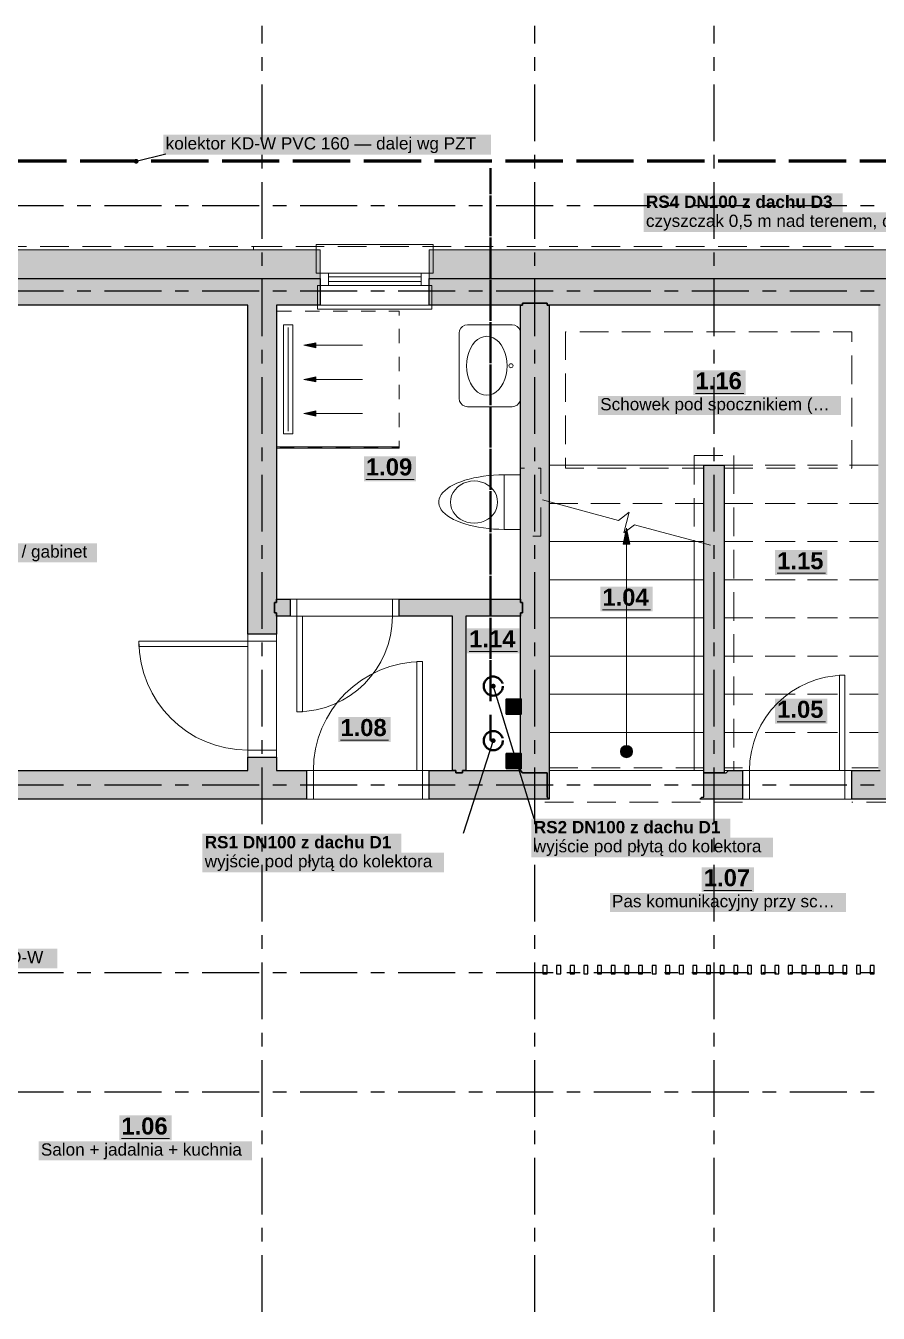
# Model space of a CAD drawing. Header units: metres. Extents: x -4.1 to 22.3, y -4.1 to 10.7.
# Drawn here: x 2.14 to 8.39, y 1.25 to 10.69 of the extents above; entities that cross this region are included whole.
import ezdxf

# ---------------------------------------------------------------- set-up
doc = ezdxf.new("R2010")
doc.units = ezdxf.units.M
for name, pattern in [('KRESKA_DLUGA', [9.45, 8.4, -1.05]), ('KRESKOWA', [5.25, 4.2, -1.05]), ('KRESKOWA_DROBNA', [3.15, 2.1, -1.05]), ('PUNKTOWA', [10.5, 8.4, -1.05, 0, -1.05])]:
    doc.linetypes.add(name, pattern=pattern)
doc.layers.add('A-MASKA', color=7, linetype='Continuous', lineweight=18)
doc.layers.add('S-OPISY', color=2, linetype='Continuous', lineweight=25)
for name, color, linetype, lineweight, true_color in [('I-OSIE', 8, 'PUNKTOWA', 18, 0x7a7a7a), ('I-PODKLAD', 8, 'Continuous', 18, 0x9a9a9a), ('I-PODKLAD-SCIANY', 8, 'Continuous', 25, 0x6e6e6e), ('I-PODKLAD-WYPELN', 254, 'Continuous', 18, 0xe6e6e6), ('I-POMIESZCZENIA', 8, 'Continuous', 25, 0x4a4a4a), ('S-DESZCZ', 150, 'KRESKA_DLUGA', 35, 0x00808a), ('S-KANAL', 34, 'Continuous', 50, 0x7a4500)]:
    doc.layers.add(name, color=color, linetype=linetype, lineweight=lineweight, true_color=true_color)
doc.styles.add('PL_ARIAL', font='arial.ttf')
doc.styles.add('PL_ARIAL_B', font='arialbd.ttf')

msp = doc.modelspace()

# ---------------------------------------------------------------- hatches: boundary and pattern name
at = {"layer": 'A-MASKA', "true_color": 0xffffff}
for points in [[(3.149, 9.7494), (5.554, 9.7494), (5.554, 9.8942), (3.149, 9.8942)], [(6.6728, 9.3207), (8.1326, 9.3207), (8.1326, 9.4655), (6.6728, 9.4655)], [(6.6728, 9.1812), (8.9616, 9.1812), (8.9616, 9.326), (6.6728, 9.326)], [(7.0391, 7.9851), (7.4227, 7.9851), (7.4227, 8.1676), (7.0391, 8.1676)], [(6.3398, 7.8383), (8.122, 7.8383), (8.122, 7.9781), (6.3398, 7.9781)], [(4.6207, 7.353), (5.0043, 7.353), (5.0043, 7.5355), (4.6207, 7.5355)], [(1.2135, 6.7577), (2.6615, 6.7577), (2.6615, 6.8975), (1.2135, 6.8975)], [(7.6382, 6.665), (8.0218, 6.665), (8.0218, 6.8475), (7.6382, 6.8475)], [(6.3557, 6.3975), (6.7393, 6.3975), (6.7393, 6.58), (6.3557, 6.58)], [(5.3782, 6.0912), (5.7618, 6.0912), (5.7618, 6.2737), (5.3782, 6.2737)], [(7.6382, 5.575), (8.0218, 5.575), (8.0218, 5.7575), (7.6382, 5.7575)], [(4.4332, 5.4412), (4.8168, 5.4412), (4.8168, 5.6237), (4.4332, 5.6237)], [(5.8501, 4.7334), (7.31, 4.7334), (7.31, 4.8782), (5.8501, 4.8782)], [(3.4353, 4.6232), (4.8952, 4.6232), (4.8952, 4.768), (3.4353, 4.768)], [(5.8501, 4.5939), (7.6229, 4.5939), (7.6229, 4.7387), (5.8501, 4.7387)], [(3.4353, 4.4837), (5.2081, 4.4837), (5.2081, 4.6285), (3.4353, 4.6285)], [(7.0999, 4.3395), (7.4835, 4.3395), (7.4835, 4.522), (7.0999, 4.522)], [(6.4262, 4.1927), (8.1573, 4.1927), (8.1573, 4.3325), (6.4262, 4.3325)], [(0.1621, 3.7797), (2.3708, 3.7797), (2.3708, 3.9245), (0.1621, 3.9245)], [(2.8262, 2.518), (3.2098, 2.518), (3.2098, 2.7005), (2.8262, 2.7005)], [(2.2357, 2.3712), (3.8002, 2.3712), (3.8002, 2.511), (2.2357, 2.511)]]:
    msp.add_hatch(color=7, dxfattribs=at).paths.add_polyline_path(points)
at = {"layer": 'I-PODKLAD-WYPELN', "true_color": 0xe4e4e4}
h = msp.add_hatch(color=7, dxfattribs=at)
h.paths.add_polyline_path([(4.08, 6.4875), (4.08, 6.4875), (4.08, 6.4875), (4.08, 6.4875), (4.08, 6.3875), (4.08, 6.3875), (4.08, 6.3875), (4.08, 6.3625), (4.08, 6.3625), (4.08, 6.3625), (3.98, 6.3625), (3.98, 6.3625), (3.98, 6.3625), (3.98, 6.23), (3.965, 6.23), (3.77, 6.23), (3.77, 8.645), (0.105, 8.645), (0.105, 8.645), (0.105, 8.645), (0.105, 8.645), (0.105, 8.645), (0.105, 8.645), (0.105, 7.6), (0.105, 7.6), (0.105, 7.6), (-0.09, 7.6), (-0.09, 7.6), (-0.09, 7.6), (-0.09, 7.6), (-0.09, 7.6), (-0.3, 7.6), (-0.3, 7.6), (-0.3, 7.6), (-0.3, 9.05), (-0.3, 9.05), (-0.3, 9.05), (-0.3, 9.05), (4.3, 9.05), (4.3, 8.84), (4.3, 8.84), (4.3, 8.84), (4.3, 8.84), (4.3, 8.645), (4.3, 8.645), (4.3, 8.645), (3.98, 8.645), (3.98, 6.4875), (3.98, 6.4875), (3.98, 6.4875), (3.98, 6.4875), (3.98, 6.4875), (4.08, 6.4875)])
h.paths.add_polyline_path([(0.09, 8.66), (0.09, 8.66), (0.0983, 8.6517)], flags=0)
h.paths.add_polyline_path([(-0.09, 8.66), (-0.09, 8.66), (-0.09, 8.66), (-0.09, 8.66), (-0.09, 8.66)], flags=0)
h.paths.add_polyline_path([(-0.09, 8.84), (-0.09, 8.84), (-0.09, 8.84), (-0.09, 8.84), (-0.09, 8.84), (-0.09, 8.84)], flags=0)
h = msp.add_hatch(color=7, dxfattribs=at)
h.paths.add_polyline_path([(5.27, 5.23), (5.27, 5.23), (5.27, 5.23), (5.27, 6.3625), (5.27, 6.3625), (5.27, 6.3625), (5.27, 6.3625), (5.27, 6.3625), (4.88, 6.3625), (4.88, 6.3625), (4.88, 6.3625), (4.88, 6.3875), (4.88, 6.3875), (4.88, 6.3875), (4.88, 6.3875), (4.88, 6.4875), (4.88, 6.4875), (4.88, 6.4875), (4.88, 6.4875), (4.88, 6.4875), (5.77, 6.4875), (5.77, 6.4875), (5.77, 6.4875), (5.77, 6.4875), (5.77, 6.4875), (5.77, 8.645), (5.77, 8.645), (5.77, 8.645), (5.77, 8.645), (5.77, 8.645), (5.1, 8.645), (5.1, 8.645), (5.1, 8.645), (5.1, 8.84), (5.1, 8.84), (5.1, 8.84), (5.1, 8.84), (5.1, 9.05), (10.05, 9.05), (10.05, 8.84), (10.05, 8.84), (10.05, 8.84), (10.05, 8.84), (10.05, 8.645), (10.05, 8.645), (10.05, 8.645), (9.95, 8.645), (9.95, 6.7), (9.935, 6.7), (9.935, 6.7), (9.935, 6.7), (9.935, 6.7), (9.935, 6.7), (9.935, 6.7), (9.935, 6.7), (9.935, 6.7), (9.935, 6.7), (9.935, 6.7), (9.935, 6.7), (9.935, 6.685), (9.875, 6.685), (9.875, 6.685), (9.875, 6.685), (9.875, 6.685), (9.875, 6.685), (9.875, 6.65), (10.15, 6.65), (10.15, 6.6), (9.875, 6.6), (9.875, 6.565), (9.875, 6.565), (9.875, 6.565), (9.875, 6.55), (9.875, 6.55), (9.875, 6.55), (9.61, 6.55), (9.61, 6.55), (9.61, 6.55), (9.61, 6.565), (9.61, 6.565), (9.61, 6.565), (9.61, 6.565), (9.61, 6.7), (9.61, 6.7), (9.61, 6.7), (9.61, 6.7), (9.61, 6.7), (9.8, 6.7), (9.8, 8.645), (8.605, 8.645), (8.605, 8.645), (8.605, 8.645), (8.605, 6.7), (8.605, 6.7), (8.605, 6.7), (8.605, 6.7), (8.605, 6.7), (8.71, 6.7), (8.71, 6.7), (8.71, 6.7), (8.71, 6.7), (8.71, 6.7), (8.71, 6.565), (8.71, 6.565), (8.71, 6.565), (8.71, 6.55), (8.71, 6.55), (8.71, 6.55), (8.605, 6.55), (8.605, 6.55), (8.605, 6.55), (8.605, 5.23), (8.605, 5.23), (8.605, 5.23), (8.9, 5.23), (8.9, 5.23), (8.9, 5.23), (8.9, 5.23), (8.9, 5.23), (8.9, 5.035), (8.9, 5.035), (8.9, 5.035), (8.9, 5.02), (8.9, 5.02), (8.9, 5.02), (8.5, 5.02), (8.5, 5.02), (8.5, 5.02), (8.5, 5.02), (8.5, 5.02), (8.2, 5.02), (8.2, 5.02), (8.2, 5.02), (8.2, 5.035), (8.2, 5.035), (8.2, 5.035), (8.2, 5.035), (8.2, 5.23), (8.2, 5.23), (8.2, 5.23), (8.2, 5.23), (8.2, 5.23), (8.395, 5.23), (8.395, 5.23), (8.395, 5.23), (8.395, 5.23), (8.395, 5.23), (8.395, 8.645), (8.395, 8.645), (8.395, 8.645), (8.395, 8.645), (8.395, 8.645), (5.98, 8.645), (5.98, 8.645), (5.98, 8.645), (5.98, 5.02), (5.98, 5.02), (5.98, 5.02), (5.98, 5.02), (5.98, 5.02), (5.1, 5.02), (5.1, 5.02), (5.1, 5.02), (5.1, 5.035), (5.1, 5.035), (5.1, 5.035), (5.1, 5.035), (5.1, 5.23), (5.1, 5.23), (5.1, 5.23), (5.1, 5.23), (5.1, 5.23), (5.27, 5.23), (5.27, 5.23)])
h.paths.add_polyline_path([(8.5, 5.035), (8.5, 5.035), (8.5, 5.035), (8.5, 5.035), (8.5, 5.035), (8.5, 5.035), (8.5, 5.02)], flags=0)
h.paths.add_polyline_path([(5.77, 5.23), (5.77, 5.23), (5.77, 5.23), (5.77, 5.23), (5.77, 5.23), (5.77, 5.23), (5.77, 5.23), (5.77, 5.23), (5.77, 5.23), (5.77, 6.3625), (5.77, 6.3625), (5.77, 6.3625), (5.37, 6.3625), (5.37, 6.3625), (5.37, 6.3625), (5.37, 5.23), (5.37, 5.23), (5.37, 5.23)], flags=0)
h.paths.add_polyline_path([(8.5, 5.215), (8.5, 5.215), (8.5, 5.215), (8.5, 5.215), (8.5, 5.215), (8.5, 5.215), (8.5, 5.215), (8.5, 5.215), (8.5, 5.215)], flags=0)
at = {"layer": 'I-PODKLAD-WYPELN', "true_color": 0xcfcfcf}
for points in [[(4.18, 8.35), (4.268, 8.3687), (4.268, 8.3313)], [(4.18, 8.1), (4.268, 8.1187), (4.268, 8.0813)], [(4.18, 7.85), (4.268, 7.8687), (4.268, 7.8313)], [(6.5475, 7.008), (6.5724, 6.8906), (6.5226, 6.8906)]]:
    msp.add_hatch(color=7, dxfattribs=at).paths.add_polyline_path(points)
at = {"layer": 'I-PODKLAD-WYPELN', "true_color": 0xe4e4e4}
for points in [[(7.115, 5.035), (7.115, 5.035), (7.115, 5.035), (7.115, 5.035), (7.115, 5.035), (7.115, 5.035), (7.115, 5.035), (7.115, 5.035), (7.115, 5.035), (7.115, 5.035), (7.115, 5.035), (7.115, 5.215), (7.115, 5.215), (7.115, 5.215), (7.115, 5.215), (7.115, 5.215), (7.115, 5.215), (7.115, 7.47), (7.265, 7.47), (7.265, 5.215), (7.28, 5.215), (7.28, 5.215), (7.28, 5.215), (7.28, 5.215), (7.28, 5.215), (7.28, 5.215), (7.28, 5.215), (7.28, 5.215), (7.28, 5.215), (7.28, 5.215), (7.28, 5.215), (7.28, 5.215), (7.295, 5.23), (7.295, 5.23), (7.295, 5.23), (7.295, 5.23), (7.295, 5.23), (7.4, 5.23), (7.4, 5.23), (7.4, 5.23), (7.4, 5.23), (7.4, 5.23), (7.4, 5.035), (7.4, 5.035), (7.4, 5.035), (7.4, 5.02), (7.4, 5.02), (7.4, 5.02), (7.085, 5.02), (7.085, 5.02), (7.085, 5.02), (7.1, 5.035), (7.1, 5.035), (7.1, 5.035), (7.115, 5.035), (7.115, 5.035), (7.115, 5.035), (7.115, 5.035), (7.115, 5.035), (7.115, 5.035)], [(3.77, 5.23), (3.77, 5.33), (3.965, 5.33), (3.98, 5.33), (3.98, 5.23), (4.2, 5.23), (4.2, 5.23), (4.2, 5.23), (4.2, 5.23), (4.2, 5.23), (4.2, 5.035), (4.2, 5.035), (4.2, 5.035), (4.2, 5.02), (4.2, 5.02), (4.2, 5.02), (0.105, 5.02), (0.105, 5.02), (0.105, 5.02), (0.105, 3.6), (0.105, 3.6), (0.105, 3.6), (-0.09, 3.6), (-0.09, 3.6), (-0.09, 3.6), (-0.09, 3.6), (-0.09, 3.6), (-0.3, 3.6), (-0.3, 3.6), (-0.3, 3.6), (-0.3, 5.8), (-0.3, 5.8), (-0.3, 5.8), (-0.09, 5.8), (-0.09, 5.8), (-0.09, 5.8), (-0.09, 5.8), (-0.09, 5.8), (0.105, 5.8), (0.105, 5.8), (0.105, 5.8), (0.105, 5.23), (0.105, 5.23), (0.105, 5.23), (0.105, 5.23), (0.105, 5.23)]]:
    msp.add_hatch(color=7, dxfattribs=at).paths.add_polyline_path(points)
at = {"layer": 'I-PODKLAD-WYPELN', "true_color": 0xffffff}
msp.add_hatch(color=7, dxfattribs=at).paths.add_polyline_path([(6.5925, 5.37), (6.5923, 5.3656), (6.5916, 5.3612), (6.5906, 5.3569), (6.5891, 5.3528), (6.5872, 5.3488), (6.5849, 5.345), (6.5823, 5.3415), (6.5793, 5.3382), (6.576, 5.3352), (6.5725, 5.3326), (6.5687, 5.3303), (6.5647, 5.3284), (6.5606, 5.3269), (6.5563, 5.3259), (6.5519, 5.3252), (6.5475, 5.325), (6.5431, 5.3252), (6.5387, 5.3259), (6.5344, 5.3269), (6.5303, 5.3284), (6.5263, 5.3303), (6.5225, 5.3326), (6.519, 5.3352), (6.5157, 5.3382), (6.5127, 5.3415), (6.5101, 5.345), (6.5078, 5.3488), (6.5059, 5.3528), (6.5044, 5.3569), (6.5034, 5.3612), (6.5027, 5.3656), (6.5025, 5.37), (6.5027, 5.3744), (6.5034, 5.3788), (6.5044, 5.3831), (6.5059, 5.3872), (6.5078, 5.3912), (6.5101, 5.395), (6.5127, 5.3985), (6.5157, 5.4018), (6.519, 5.4048), (6.5225, 5.4074), (6.5263, 5.4097), (6.5303, 5.4116), (6.5344, 5.4131), (6.5387, 5.4141), (6.5431, 5.4148), (6.5475, 5.415), (6.5519, 5.4148), (6.5563, 5.4141), (6.5606, 5.4131), (6.5647, 5.4116), (6.5687, 5.4097), (6.5725, 5.4074), (6.576, 5.4048), (6.5793, 5.4018), (6.5823, 5.3985), (6.5849, 5.395), (6.5872, 5.3912), (6.5891, 5.3872), (6.5906, 5.3831), (6.5916, 5.3788), (6.5923, 5.3744)])
at = {"layer": 'S-DESZCZ', "true_color": 0x000000}
for points in [[(5.5875, 5.85), (5.5869, 5.8545), (5.5852, 5.8587), (5.5824, 5.8624), (5.5788, 5.8652), (5.5745, 5.8669), (5.57, 5.8675), (5.5655, 5.8669), (5.5613, 5.8652), (5.5576, 5.8624), (5.5548, 5.8587), (5.5531, 5.8545), (5.5525, 5.85), (5.5531, 5.8455), (5.5548, 5.8412), (5.5576, 5.8376), (5.5613, 5.8348), (5.5655, 5.8331), (5.57, 5.8325), (5.5745, 5.8331), (5.5788, 5.8348), (5.5824, 5.8376), (5.5852, 5.8412), (5.5869, 5.8455)], [(5.5875, 5.45), (5.5869, 5.4545), (5.5852, 5.4588), (5.5824, 5.4624), (5.5788, 5.4652), (5.5745, 5.4669), (5.57, 5.4675), (5.5655, 5.4669), (5.5613, 5.4652), (5.5576, 5.4624), (5.5548, 5.4588), (5.5531, 5.4545), (5.5525, 5.45), (5.5531, 5.4455), (5.5548, 5.4412), (5.5576, 5.4376), (5.5613, 5.4348), (5.5655, 5.4331), (5.57, 5.4325), (5.5745, 5.4331), (5.5788, 5.4348), (5.5824, 5.4376), (5.5852, 5.4412), (5.5869, 5.4455)]]:
    msp.add_hatch(color=7, dxfattribs=at).paths.add_polyline_path(points)
at = {"layer": 'S-KANAL', "true_color": 0xffffff}
for points in [[(5.665, 5.645), (5.775, 5.645), (5.775, 5.755), (5.665, 5.755)], [(5.665, 5.245), (5.775, 5.245), (5.775, 5.355), (5.665, 5.355)]]:
    msp.add_hatch(color=7, dxfattribs=at).paths.add_polyline_path(points)
at = {"layer": 'S-KANAL', "true_color": 0x000000}
for points in [[(5.665, 5.645), (5.775, 5.645), (5.775, 5.755)], [(5.665, 5.245), (5.775, 5.245), (5.775, 5.355)]]:
    msp.add_hatch(color=7, dxfattribs=at).paths.add_polyline_path(points)
at = {"layer": 'S-OPISY', "true_color": 0x000000}
for points in [[(2.9675, 9.7), (2.9669, 9.7045), (2.9652, 9.7087), (2.9624, 9.7124), (2.9588, 9.7152), (2.9545, 9.7169), (2.95, 9.7175), (2.9455, 9.7169), (2.9413, 9.7152), (2.9376, 9.7124), (2.9348, 9.7087), (2.9331, 9.7045), (2.9325, 9.7), (2.9331, 9.6955), (2.9348, 9.6912), (2.9376, 9.6876), (2.9413, 9.6848), (2.9455, 9.6831), (2.95, 9.6825), (2.9545, 9.6831), (2.9588, 9.6848), (2.9624, 9.6876), (2.9652, 9.6912), (2.9669, 9.6955)], [(5.5875, 5.85), (5.5869, 5.8545), (5.5852, 5.8587), (5.5824, 5.8624), (5.5788, 5.8652), (5.5745, 5.8669), (5.57, 5.8675), (5.5655, 5.8669), (5.5613, 5.8652), (5.5576, 5.8624), (5.5548, 5.8587), (5.5531, 5.8545), (5.5525, 5.85), (5.5531, 5.8455), (5.5548, 5.8412), (5.5576, 5.8376), (5.5613, 5.8348), (5.5655, 5.8331), (5.57, 5.8325), (5.5745, 5.8331), (5.5788, 5.8348), (5.5824, 5.8376), (5.5852, 5.8412), (5.5869, 5.8455)], [(5.5875, 5.45), (5.5869, 5.4545), (5.5852, 5.4588), (5.5824, 5.4624), (5.5788, 5.4652), (5.5745, 5.4669), (5.57, 5.4675), (5.5655, 5.4669), (5.5613, 5.4652), (5.5576, 5.4624), (5.5548, 5.4588), (5.5531, 5.4545), (5.5525, 5.45), (5.5531, 5.4455), (5.5548, 5.4412), (5.5576, 5.4376), (5.5613, 5.4348), (5.5655, 5.4331), (5.57, 5.4325), (5.5745, 5.4331), (5.5788, 5.4348), (5.5824, 5.4376), (5.5852, 5.4412), (5.5869, 5.4455)]]:
    msp.add_hatch(color=7, dxfattribs=at).paths.add_polyline_path(points)

# ---------------------------------------------------------------- linework, layer by layer
at = {"layer": 'I-OSIE', "linetype": 'PUNKTOWA', "lineweight": 25, "ltscale": 0.049484, "flags": 128}
for points in [[(3.875, -3.75), (3.875, 10.6942)], [(5.875, -3.75), (5.875, 10.6942)], [(7.19, -3.75), (7.19, 10.6942)]]:
    msp.add_lwpolyline(points, dxfattribs=at)
at = {"layer": 'I-OSIE', "linetype": 'PUNKTOWA', "lineweight": 25, "ltscale": 0.049821, "flags": 128}
for points in [[(-3.75, 9.375), (22.3012, 9.375)], [(-3.75, 8.75), (22.3012, 8.75)], [(-3.75, 5.125), (22.3012, 5.125)], [(-3.75, 3.75), (22.3012, 3.75)], [(-3.75, 2.875), (22.3012, 2.875)]]:
    msp.add_lwpolyline(points, dxfattribs=at)
at = {"layer": 'I-PODKLAD', "linetype": 'KRESKOWA', "lineweight": 13, "ltscale": 0.05, "flags": 128}
for points in [[(-0.325, 5.4455), (-0.325, 9.075), (3.81, 9.075), (3.81, 9.0505)], [(3.8105, 9.075), (8.5645, 9.075)], [(7.2655, 7.45), (8.2, 7.45), (8.2, 8.45), (6.1, 8.45), (6.1, 7.45), (7.1145, 7.45)], [(7.1149, 7.47), (5.9801, 7.47)], [(5.9801, 7.47), (7.1149, 7.47)], [(7.044, 7.47), (7.044, 7.541)], [(7.044, 7.541), (7.336, 7.541)], [(7.044, 6.71), (7.044, 7.47)], [(8.3949, 7.47), (7.2651, 7.47)], [(7.2651, 7.47), (8.3949, 7.47)], [(7.336, 7.541), (7.336, 7.47)], [(7.336, 7.47), (7.336, 5.2301)], [(7.1149, 7.19), (5.9801, 7.19)], [(5.9801, 7.19), (7.1149, 7.19)], [(7.2651, 7.19), (8.3949, 7.19)], [(8.3949, 7.19), (7.2651, 7.19)], [(5.9801, 6.91), (7.1149, 6.91)], [(7.2651, 6.91), (8.3949, 6.91)], [(8.3949, 6.91), (7.2651, 6.91)], [(7.2651, 6.63), (8.3949, 6.63)], [(8.3949, 6.63), (7.2651, 6.63)], [(7.2651, 6.35), (8.3949, 6.35)], [(8.3949, 6.35), (7.2651, 6.35)], [(7.2651, 6.07), (8.3949, 6.07)], [(8.3949, 6.07), (7.2651, 6.07)], [(7.2651, 5.79), (8.3949, 5.79)], [(8.3949, 5.79), (7.2651, 5.79)], [(7.2651, 5.51), (8.3949, 5.51)], [(8.3949, 5.51), (7.2651, 5.51)], [(5.9805, 5.25), (7.1145, 5.25)], [(7.2651, 5.23), (7.2949, 5.23)], [(7.2655, 5.25), (7.3995, 5.25)], [(7.4001, 5.23), (8.1999, 5.23)], [(8.2005, 5.25), (8.3945, 5.25)], [(8.5, 5.0195), (8.5, 5), (8.2005, 5)], [(7.3995, 5), (5.875, 5)]]:
    msp.add_lwpolyline(points, dxfattribs=at)
at = {"layer": 'I-PODKLAD', "lineweight": 18, "ltscale": 0.05}
for points in [[(5.13, 8.88), (4.27, 8.88), (4.27, 9.09), (5.13, 9.09)], [(5.1, 8.79), (4.3, 8.79), (4.3, 8.88), (5.1, 8.88)], [(5.12, 8.79), (4.28, 8.79), (4.28, 8.615), (5.12, 8.615)], [(4.03, 8.5), (4.03, 7.7), (4.1, 7.7), (4.1, 8.5)], [(5.77, 8.44), (5.7671, 8.4585), (5.7585, 8.4753), (5.7453, 8.4885), (5.7285, 8.4971), (5.71, 8.5), (5.38, 8.5), (5.3615, 8.4971), (5.3447, 8.4885), (5.3315, 8.4753), (5.3229, 8.4585), (5.32, 8.44), (5.32, 7.96), (5.3229, 7.9415), (5.3315, 7.9247), (5.3447, 7.9115), (5.3615, 7.9029), (5.38, 7.9), (5.71, 7.9), (5.7285, 7.9029), (5.7453, 7.9115), (5.7585, 7.9247), (5.7671, 7.9415), (5.77, 7.96)], [(5.5225, 8.416), (5.4993, 8.4133), (5.4766, 8.4054), (5.4551, 8.3925), (5.4352, 8.3747), (5.4175, 8.3527), (5.4024, 8.327), (5.3902, 8.2981), (5.3813, 8.2667), (5.3758, 8.2338), (5.374, 8.2), (5.3758, 8.1662), (5.3813, 8.1333), (5.3902, 8.1019), (5.4024, 8.073), (5.4175, 8.0473), (5.4352, 8.0253), (5.4551, 8.0075), (5.4766, 7.9946), (5.4993, 7.9867), (5.5225, 7.984), (5.5457, 7.9867), (5.5684, 7.9946), (5.5899, 8.0075), (5.6098, 8.0253), (5.6275, 8.0473), (5.6426, 8.073), (5.6548, 8.1019), (5.6637, 8.1333), (5.6692, 8.1662), (5.671, 8.2), (5.6692, 8.2338), (5.6637, 8.2667), (5.6548, 8.2981), (5.6426, 8.327), (5.6275, 8.3527), (5.6098, 8.3747), (5.5899, 8.3925), (5.5684, 8.4054), (5.5457, 8.4133)], [(4.18, 8.35), (4.268, 8.3687), (4.268, 8.3313)], [(4.18, 8.1), (4.268, 8.1187), (4.268, 8.0813)], [(4.18, 7.85), (4.268, 7.8687), (4.268, 7.8313)], [(3.98, 7.605), (3.98, 7.595), (4.88, 7.595), (4.88, 7.605)], [(5.77, 7), (5.77, 7.4), (5.65, 7.4), (5.65, 7)], [(5.4292, 7.355), (5.4022, 7.3531), (5.3758, 7.3474), (5.3508, 7.3381), (5.3276, 7.3254), (5.307, 7.3096), (5.2894, 7.2911), (5.2752, 7.2704), (5.2649, 7.2479), (5.2585, 7.2242), (5.2564, 7.2), (5.2585, 7.1758), (5.2649, 7.1521), (5.2752, 7.1296), (5.2894, 7.1089), (5.307, 7.0904), (5.3276, 7.0746), (5.3508, 7.0619), (5.3758, 7.0526), (5.4022, 7.0469), (5.4292, 7.045), (5.4562, 7.0469), (5.4826, 7.0526), (5.5076, 7.0619), (5.5308, 7.0746), (5.5514, 7.0904), (5.569, 7.1089), (5.5832, 7.1296), (5.5935, 7.1521), (5.5999, 7.1758), (5.602, 7.2), (5.5999, 7.2242), (5.5935, 7.2479), (5.5832, 7.2704), (5.569, 7.2911), (5.5514, 7.3096), (5.5308, 7.3254), (5.5076, 7.3381), (5.4826, 7.3474), (5.4562, 7.3531)], [(4.08, 6.3625), (4.13, 6.3625), (4.13, 6.4875), (4.08, 6.4875)], [(4.88, 6.3625), (4.83, 6.3625), (4.83, 6.4875), (4.88, 6.4875)], [(4.13, 6.3625), (4.13, 5.6625), (4.17, 5.6625), (4.17, 6.3625)], [(3.77, 6.18), (2.97, 6.18), (2.97, 6.14), (3.77, 6.14)], [(3.77, 6.23), (3.77, 6.18), (3.98, 6.18), (3.98, 6.23)], [(5.05, 5.23), (5.05, 6.03), (5.01, 6.03), (5.01, 5.23)], [(8.15, 5.23), (8.15, 5.93), (8.11, 5.93), (8.11, 5.23)], [(3.77, 5.33), (3.77, 5.38), (3.98, 5.38), (3.98, 5.33)], [(4.2, 5.23), (4.25, 5.23), (4.25, 5.02), (4.2, 5.02)], [(5.1, 5.23), (5.05, 5.23), (5.05, 5.02), (5.1, 5.02)], [(7.4, 5.23), (7.45, 5.23), (7.45, 5.02), (7.4, 5.02)], [(8.2, 5.23), (8.15, 5.23), (8.15, 5.02), (8.2, 5.02)]]:
    msp.add_lwpolyline(points, close=True, dxfattribs=at)
for points in [[(4.36, 8.79), (4.36, 8.88)], [(5.04, 8.79), (5.04, 8.88)], [(5.04, 8.8512), (4.36, 8.8512)], [(5.04, 8.8188), (4.36, 8.8188)], [(4.065, 8.48), (4.065, 7.72)], [(4.61, 8.35), (4.27, 8.35)], [(4.61, 8.1), (4.27, 8.1)], [(4.61, 7.85), (4.27, 7.85)], [(5.65, 7.4), (5.6114, 7.3994), (5.573, 7.3974), (5.5351, 7.3942), (5.498, 7.3897), (5.4619, 7.384), (5.4269, 7.3771), (5.3935, 7.369), (5.3616, 7.3599), (5.3317, 7.3497), (5.3038, 7.3385), (5.2782, 7.3265), (5.255, 7.3136), (5.2343, 7.3), (5.2163, 7.2857), (5.2012, 7.2709), (5.189, 7.2556), (5.1797, 7.24), (5.1735, 7.2241), (5.1704, 7.2081), (5.1704, 7.1919), (5.1735, 7.1759), (5.1797, 7.16), (5.189, 7.1444), (5.2012, 7.1291), (5.2163, 7.1143), (5.2343, 7.1), (5.255, 7.0864), (5.2782, 7.0735), (5.3038, 7.0615), (5.3317, 7.0503), (5.3616, 7.0401), (5.3935, 7.031), (5.4269, 7.0229), (5.4619, 7.016), (5.498, 7.0103), (5.5351, 7.0058), (5.573, 7.0026), (5.6114, 7.0006), (5.65, 7)]]:
    msp.add_lwpolyline(points, dxfattribs=at)
at = {"layer": 'I-PODKLAD', "linetype": 'KRESKOWA_DROBNA', "lineweight": 18, "ltscale": 0.05, "flags": 128}
msp.add_lwpolyline([(3.98, 8.6), (3.98, 7.6), (4.88, 7.6), (4.88, 8.6)], close=True, dxfattribs=at)
at = {"layer": 'I-PODKLAD', "lineweight": 13, "ltscale": 0.05}
for points in [[(4.3005, 8.645), (5.0995, 8.645)], [(5.9805, 7.47), (7.1145, 7.47)], [(7.1633, 6.8829), (6.6054, 7.0343), (6.5271, 6.9747), (6.5679, 7.1253), (6.4896, 7.0657), (5.9317, 7.2171)], [(6.5475, 5.37), (6.5475, 7.008)], [(7.1149, 6.91), (5.9801, 6.91)], [(7.044, 5.27), (7.044, 6.71)], [(5.9801, 6.63), (7.1149, 6.63)], [(4.8795, 6.4875), (4.0805, 6.4875)], [(4.0805, 6.3625), (4.8795, 6.3625)], [(5.9801, 6.35), (7.1149, 6.35)], [(3.77, 6.2295), (3.77, 5.3305)], [(3.98, 5.3305), (3.98, 6.2295)], [(5.9801, 6.07), (7.1149, 6.07)], [(5.9801, 5.79), (7.1149, 5.79)], [(5.9801, 5.51), (7.1149, 5.51)], [(5.0995, 5.23), (4.2005, 5.23)], [(5.9801, 5.23), (7.1149, 5.23)], [(7.044, 5.23), (7.044, 5.27)], [(7.2655, 5.23), (7.2943, 5.23)], [(8.1995, 5.23), (7.4005, 5.23)], [(4.2005, 5.02), (5.0995, 5.02)], [(7.4005, 5.02), (8.1995, 5.02)]]:
    msp.add_lwpolyline(points, dxfattribs=at)
at = {"layer": 'I-PODKLAD', "linetype": 'KRESKOWA', "lineweight": 18, "ltscale": 0.05, "flags": 128}
msp.add_lwpolyline([(5.92, 6.95), (5.92, 7.45), (5.77, 7.45), (5.77, 6.95)], close=True, dxfattribs=at)
at = {"layer": 'I-PODKLAD', "lineweight": 13, "ltscale": 0.05}
msp.add_lwpolyline([(6.5475, 7.008), (6.5724, 6.8906), (6.5226, 6.8906)], close=True, dxfattribs=at)
for centre, radius in [((5.7, 8.2), 0.015), ((6.5475, 5.37), 0.045)]:
    msp.add_circle(centre, radius, dxfattribs=at)
for centre, radius, start, end in [((4.13, 6.3625), 0.7, -90, 0), ((3.77, 6.18), 0.8, -180, -90), ((5.05, 5.23), 0.8, -270, -180), ((8.15, 5.23), 0.7, -270, -180)]:
    msp.add_arc(centre, radius, start, end, dxfattribs=at)
at = {"layer": 'I-PODKLAD-SCIANY', "lineweight": 13, "ltscale": 0.05}
msp.add_lwpolyline([(-0.3, 9.05), (4.3, 9.05), (4.3, 9.05), (4.3, 9.05), (4.3, 8.84), (4.3, 8.84), (4.3, 8.84), (-0.09, 8.84)], dxfattribs=at)
msp.add_lwpolyline([(5.1, 8.84), (5.1, 8.84), (5.1, 9.05), (5.1, 9.05), (5.1, 9.05), (10.05, 9.05), (10.05, 9.05), (10.05, 9.05), (10.05, 8.84), (10.05, 8.84), (10.05, 8.84), (5.1, 8.84)], close=True, dxfattribs=at)
at = {"layer": 'I-PODKLAD-SCIANY', "lineweight": 25, "ltscale": 0.05}
for points in [[(-0.09, 8.84), (4.3, 8.84), (4.3, 8.84), (4.3, 8.84), (4.3, 8.84), (4.3, 8.645), (4.3, 8.645), (4.3, 8.645), (4.3, 8.645), (3.98, 8.645), (3.98, 8.645), (3.98, 8.645), (3.98, 8.645), (3.98, 8.645), (3.98, 8.645), (3.98, 8.645), (3.98, 8.645), (3.98, 8.645), (3.98, 8.645), (3.98, 8.645), (3.98, 8.645), (3.98, 8.645), (3.98, 8.645), (3.98, 8.645), (3.98, 8.645), (3.98, 8.645), (3.98, 6.4625), (3.98, 6.4625), (3.98, 6.4625), (3.965, 6.4625), (3.965, 6.4625), (3.965, 6.4625), (3.965, 6.4625), (3.965, 6.4625), (3.965, 6.4625), (3.965, 6.4625), (3.965, 6.4625), (3.965, 6.4625), (3.965, 6.4625), (3.965, 6.4625), (3.965, 6.4625), (3.965, 6.4625), (3.965, 6.4625), (3.965, 6.4625), (3.965, 6.4625), (3.965, 6.4625), (3.965, 6.3875), (3.965, 6.3875), (3.965, 6.3875), (3.965, 6.3875), (3.965, 6.3875), (3.965, 6.3875), (3.965, 6.3875), (3.965, 6.3875), (3.965, 6.3875), (3.965, 6.3875), (3.965, 6.3875), (3.965, 6.3875), (3.965, 6.3875), (3.965, 6.3875), (3.965, 6.3875), (3.965, 6.3875), (3.965, 6.3875), (3.98, 6.3875), (3.98, 6.3875), (3.98, 6.3875), (3.98, 6.23), (3.98, 6.23), (3.98, 6.23), (3.77, 6.23), (3.77, 6.23), (3.77, 6.23), (3.77, 8.645), (3.77, 8.645), (3.77, 8.645), (3.77, 8.645), (3.77, 8.645), (3.77, 8.645), (3.77, 8.645), (3.77, 8.645), (3.77, 8.645), (3.77, 8.645), (3.77, 8.645), (3.77, 8.645), (3.77, 8.645), (3.77, 8.645), (3.77, 8.645), (3.77, 8.645), (3.77, 8.645), (0.105, 8.645)], [(8.41, 8.645), (5.965, 8.645), (5.965, 8.645), (5.965, 8.645), (5.965, 8.645), (5.965, 8.66), (5.965, 8.66), (5.965, 8.66), (5.965, 8.66), (5.965, 8.66), (5.965, 8.66), (5.965, 8.66), (5.965, 8.66), (5.965, 8.66), (5.965, 8.66), (5.965, 8.66), (5.965, 8.66), (5.965, 8.66), (5.965, 8.66), (5.965, 8.66), (5.965, 8.66), (5.965, 8.66), (5.785, 8.66), (5.785, 8.66), (5.785, 8.66), (5.785, 8.66), (5.785, 8.66), (5.785, 8.66), (5.785, 8.66), (5.785, 8.66), (5.785, 8.66), (5.785, 8.66), (5.785, 8.66), (5.785, 8.66), (5.785, 8.66), (5.785, 8.66), (5.785, 8.66), (5.785, 8.66), (5.785, 8.66), (5.785, 8.645), (5.785, 8.645), (5.785, 8.645), (5.785, 8.645), (5.1, 8.645), (5.1, 8.645), (5.1, 8.645), (5.1, 8.645), (5.1, 8.84), (5.1, 8.84), (5.1, 8.84), (5.1, 8.84), (10.05, 8.84)], [(0.105, 5.23), (3.77, 5.23), (3.77, 5.23), (3.77, 5.23), (3.77, 5.23), (3.77, 5.23), (3.77, 5.23), (3.77, 5.23), (3.77, 5.23), (3.77, 5.23), (3.77, 5.23), (3.77, 5.23), (3.77, 5.23), (3.77, 5.23), (3.77, 5.23), (3.77, 5.23), (3.77, 5.23), (3.77, 5.23), (3.77, 5.33), (3.77, 5.33), (3.77, 5.33), (3.98, 5.33), (3.98, 5.33), (3.98, 5.33), (3.98, 5.23), (3.98, 5.23), (3.98, 5.23), (3.98, 5.23), (3.98, 5.23), (3.98, 5.23), (3.98, 5.23), (3.98, 5.23), (3.98, 5.23), (3.98, 5.23), (3.98, 5.23), (3.98, 5.23), (3.98, 5.23), (3.98, 5.23), (3.98, 5.23), (3.98, 5.23), (3.98, 5.23), (4.2, 5.23), (4.2, 5.23), (4.2, 5.23), (4.2, 5.23), (4.2, 5.23), (4.2, 5.02), (4.2, 5.02), (4.2, 5.02), (0.105, 5.02)], [(8.9, 5.02), (8.2, 5.02), (8.2, 5.02), (8.2, 5.02), (8.2, 5.02), (8.2, 5.035), (8.2, 5.035), (8.2, 5.23), (8.2, 5.23), (8.2, 5.23), (8.2, 5.23), (8.2, 5.23), (8.41, 5.23)]]:
    msp.add_lwpolyline(points, dxfattribs=at)
for points in [[(5.77, 6.3875), (5.77, 6.3875), (5.77, 6.3875), (5.785, 6.3875), (5.785, 6.3875), (5.785, 6.3875), (5.785, 6.3875), (5.785, 6.3875), (5.785, 6.3875), (5.785, 6.3875), (5.785, 6.3875), (5.785, 6.3875), (5.785, 6.3875), (5.785, 6.3875), (5.785, 6.3875), (5.785, 6.3875), (5.785, 6.3875), (5.785, 6.3875), (5.785, 6.3875), (5.785, 6.3875), (5.785, 6.4625), (5.785, 6.4625), (5.785, 6.4625), (5.785, 6.4625), (5.785, 6.4625), (5.785, 6.4625), (5.785, 6.4625), (5.785, 6.4625), (5.785, 6.4625), (5.785, 6.4625), (5.785, 6.4625), (5.785, 6.4625), (5.785, 6.4625), (5.785, 6.4625), (5.785, 6.4625), (5.785, 6.4625), (5.785, 6.4625), (5.77, 6.4625), (5.77, 6.4625), (5.77, 6.4625), (5.77, 6.4625), (5.77, 6.4625), (5.77, 8.645), (5.77, 8.645), (5.77, 8.645), (5.77, 8.645), (5.77, 8.645), (5.785, 8.645), (5.785, 8.645), (5.785, 8.645), (5.785, 8.645), (5.785, 8.645), (5.785, 8.645), (5.785, 8.645), (5.785, 8.645), (5.785, 8.645), (5.785, 8.645), (5.785, 8.645), (5.785, 8.645), (5.785, 8.645), (5.785, 8.645), (5.785, 8.645), (5.785, 8.645), (5.785, 8.645), (5.785, 8.66), (5.785, 8.66), (5.785, 8.66), (5.785, 8.66), (5.785, 8.66), (5.965, 8.66), (5.965, 8.66), (5.965, 8.66), (5.965, 8.66), (5.965, 8.66), (5.965, 8.645), (5.965, 8.645), (5.965, 8.645), (5.965, 8.645), (5.965, 8.645), (5.965, 8.645), (5.965, 8.645), (5.965, 8.645), (5.965, 8.645), (5.965, 8.645), (5.965, 8.645), (5.965, 8.645), (5.965, 8.645), (5.965, 8.645), (5.965, 8.645), (5.965, 8.645), (5.965, 8.645), (5.98, 8.645), (5.98, 8.645), (5.98, 8.645), (5.98, 8.645), (5.98, 5.02), (5.98, 5.02), (5.98, 5.02), (5.98, 5.02), (5.965, 5.035), (5.965, 5.035), (5.965, 5.035), (5.965, 5.215), (5.965, 5.215), (5.965, 5.215), (5.965, 5.215), (5.965, 5.215), (5.965, 5.215), (5.965, 5.215), (5.965, 5.215), (5.965, 5.215), (5.965, 5.215), (5.965, 5.215), (5.965, 5.215), (5.965, 5.215), (5.965, 5.215), (5.965, 5.215), (5.965, 5.215), (5.965, 5.215), (5.785, 5.215), (5.785, 5.215), (5.785, 5.215), (5.785, 5.215), (5.785, 5.215), (5.77, 5.23), (5.77, 5.23), (5.77, 5.23), (5.77, 5.23), (5.77, 5.23), (5.77, 6.3875), (5.77, 6.3875)], [(7.115, 5.215), (7.115, 5.215), (7.115, 7.47), (7.115, 7.47), (7.115, 7.47), (7.265, 7.47), (7.265, 7.47), (7.265, 7.47), (7.265, 5.215), (7.265, 5.215), (7.265, 5.215), (7.115, 5.215)], [(3.965, 6.3875), (3.965, 6.4625), (3.965, 6.4625), (3.965, 6.4625), (3.965, 6.4625), (3.965, 6.4625), (3.98, 6.4625), (3.98, 6.4625), (3.98, 6.4625), (3.98, 6.4625), (3.98, 6.4625), (3.98, 6.4625), (3.98, 6.4625), (3.98, 6.4625), (3.98, 6.4625), (3.98, 6.4625), (3.98, 6.4625), (3.98, 6.4625), (3.98, 6.4625), (3.98, 6.4625), (3.98, 6.4625), (3.98, 6.4625), (3.98, 6.4625), (3.98, 6.4875), (3.98, 6.4875), (3.98, 6.4875), (3.98, 6.4875), (3.98, 6.4875), (4.08, 6.4875), (4.08, 6.4875), (4.08, 6.4875), (4.08, 6.4875), (4.08, 6.4875), (4.08, 6.3625), (4.08, 6.3625), (4.08, 6.3625), (3.98, 6.3625), (3.98, 6.3625), (3.98, 6.3625), (3.98, 6.3625), (3.98, 6.3875), (3.98, 6.3875), (3.98, 6.3875), (3.98, 6.3875), (3.98, 6.3875), (3.98, 6.3875), (3.98, 6.3875), (3.98, 6.3875), (3.98, 6.3875), (3.98, 6.3875), (3.98, 6.3875), (3.98, 6.3875), (3.98, 6.3875), (3.98, 6.3875), (3.98, 6.3875), (3.98, 6.3875), (3.98, 6.3875), (3.965, 6.3875), (3.965, 6.3875), (3.965, 6.3875), (3.965, 6.3875)], [(4.88, 6.3875), (4.88, 6.4875), (4.88, 6.4875), (4.88, 6.4875), (4.88, 6.4875), (4.88, 6.4875), (5.77, 6.4875), (5.77, 6.4875), (5.77, 6.4875), (5.77, 6.4875), (5.77, 6.4875), (5.77, 6.4625), (5.77, 6.4625), (5.77, 6.4625), (5.77, 6.4625), (5.77, 6.4625), (5.77, 6.4625), (5.77, 6.4625), (5.77, 6.4625), (5.77, 6.4625), (5.77, 6.4625), (5.77, 6.4625), (5.77, 6.4625), (5.77, 6.4625), (5.77, 6.4625), (5.77, 6.4625), (5.77, 6.4625), (5.77, 6.4625), (5.785, 6.4625), (5.785, 6.4625), (5.785, 6.4625), (5.785, 6.4625), (5.785, 6.4625), (5.785, 6.3875), (5.785, 6.3875), (5.785, 6.3875), (5.785, 6.3875), (5.785, 6.3875), (5.77, 6.3875), (5.77, 6.3875), (5.77, 6.3875), (5.77, 6.3875), (5.77, 6.3875), (5.77, 6.3875), (5.77, 6.3875), (5.77, 6.3875), (5.77, 6.3875), (5.77, 6.3875), (5.77, 6.3875), (5.77, 6.3875), (5.77, 6.3875), (5.77, 6.3875), (5.77, 6.3875), (5.77, 6.3875), (5.77, 6.3875), (5.77, 6.3625), (5.77, 6.3625), (5.77, 6.3625), (5.37, 6.3625), (5.37, 6.3625), (5.37, 6.3625), (5.37, 6.3625), (5.37, 6.3625), (5.37, 6.3625), (5.37, 6.3625), (5.37, 6.3625), (5.37, 6.3625), (5.37, 6.3625), (5.37, 6.3625), (5.37, 6.3625), (5.37, 6.3625), (5.37, 6.3625), (5.37, 6.3625), (5.37, 6.3625), (5.37, 6.3625), (5.37, 5.23), (5.37, 5.23), (5.37, 5.23), (5.345, 5.23), (5.345, 5.23), (5.345, 5.23), (5.345, 5.23), (5.345, 5.23), (5.345, 5.23), (5.345, 5.23), (5.345, 5.23), (5.345, 5.23), (5.345, 5.23), (5.345, 5.23), (5.345, 5.23), (5.345, 5.23), (5.345, 5.23), (5.345, 5.23), (5.345, 5.23), (5.345, 5.23), (5.345, 5.215), (5.345, 5.215), (5.345, 5.215), (5.345, 5.215), (5.345, 5.215), (5.295, 5.215), (5.295, 5.215), (5.295, 5.215), (5.295, 5.215), (5.295, 5.215), (5.295, 5.23), (5.295, 5.23), (5.295, 5.23), (5.295, 5.23), (5.295, 5.23), (5.295, 5.23), (5.295, 5.23), (5.295, 5.23), (5.295, 5.23), (5.295, 5.23), (5.295, 5.23), (5.295, 5.23), (5.295, 5.23), (5.295, 5.23), (5.295, 5.23), (5.295, 5.23), (5.295, 5.23), (5.27, 5.23), (5.27, 5.23), (5.27, 5.23), (5.27, 5.23), (5.27, 5.23), (5.27, 6.3625), (5.27, 6.3625), (5.27, 6.3625), (5.27, 6.3625), (5.27, 6.3625), (5.27, 6.3625), (5.27, 6.3625), (5.27, 6.3625), (5.27, 6.3625), (5.27, 6.3625), (5.27, 6.3625), (5.27, 6.3625), (5.27, 6.3625), (5.27, 6.3625), (5.27, 6.3625), (5.27, 6.3625), (5.27, 6.3625), (4.88, 6.3625), (4.88, 6.3625), (4.88, 6.3625), (4.88, 6.3875)], [(5.1, 5.035), (5.1, 5.23), (5.1, 5.23), (5.1, 5.23), (5.1, 5.23), (5.1, 5.23), (5.295, 5.23), (5.295, 5.23), (5.295, 5.23), (5.295, 5.23), (5.295, 5.23), (5.295, 5.215), (5.295, 5.215), (5.295, 5.215), (5.295, 5.215), (5.295, 5.215), (5.295, 5.215), (5.295, 5.215), (5.295, 5.215), (5.295, 5.215), (5.295, 5.215), (5.295, 5.215), (5.295, 5.215), (5.295, 5.215), (5.295, 5.215), (5.295, 5.215), (5.295, 5.215), (5.295, 5.215), (5.345, 5.215), (5.345, 5.215), (5.345, 5.215), (5.345, 5.215), (5.345, 5.215), (5.345, 5.215), (5.345, 5.215), (5.345, 5.215), (5.345, 5.215), (5.345, 5.215), (5.345, 5.215), (5.345, 5.215), (5.345, 5.215), (5.345, 5.215), (5.345, 5.215), (5.345, 5.215), (5.345, 5.215), (5.345, 5.23), (5.345, 5.23), (5.345, 5.23), (5.345, 5.23), (5.345, 5.23), (5.77, 5.23), (5.77, 5.23), (5.77, 5.23), (5.77, 5.23), (5.77, 5.23), (5.785, 5.215), (5.785, 5.215), (5.785, 5.215), (5.785, 5.215), (5.785, 5.215), (5.785, 5.215), (5.785, 5.215), (5.785, 5.215), (5.785, 5.215), (5.965, 5.215), (5.965, 5.215), (5.965, 5.215), (5.965, 5.215), (5.965, 5.215), (5.965, 5.035), (5.965, 5.035), (5.965, 5.035), (5.965, 5.035), (5.965, 5.035), (5.965, 5.035), (5.965, 5.035), (5.965, 5.035), (5.965, 5.035), (5.98, 5.02), (5.98, 5.02), (5.98, 5.02), (5.98, 5.02), (5.1, 5.02), (5.1, 5.02), (5.1, 5.02), (5.1, 5.035)], [(7.085, 5.02), (7.085, 5.02), (7.085, 5.02), (7.1, 5.035), (7.1, 5.035), (7.1, 5.035), (7.115, 5.035), (7.115, 5.035), (7.115, 5.035), (7.115, 5.035), (7.115, 5.035), (7.115, 5.035), (7.115, 5.035), (7.115, 5.035), (7.115, 5.035), (7.115, 5.035), (7.115, 5.035), (7.115, 5.035), (7.115, 5.035), (7.115, 5.035), (7.115, 5.035), (7.115, 5.035), (7.115, 5.035), (7.115, 5.215), (7.115, 5.215), (7.115, 5.215), (7.115, 5.215), (7.115, 5.215), (7.28, 5.215), (7.28, 5.215), (7.28, 5.215), (7.28, 5.215), (7.28, 5.215), (7.28, 5.215), (7.28, 5.215), (7.28, 5.215), (7.28, 5.215), (7.295, 5.23), (7.295, 5.23), (7.295, 5.23), (7.295, 5.23), (7.295, 5.23), (7.4, 5.23), (7.4, 5.23), (7.4, 5.23), (7.4, 5.23), (7.4, 5.23), (7.4, 5.02), (7.4, 5.02), (7.4, 5.02), (7.085, 5.02)], [(5.935, 3.8), (5.935, 3.74), (5.965, 3.74), (5.965, 3.8)], [(6.035, 3.8), (6.035, 3.74), (6.065, 3.74), (6.065, 3.8)], [(6.135, 3.8), (6.135, 3.74), (6.165, 3.74), (6.165, 3.8)], [(6.235, 3.8), (6.235, 3.74), (6.265, 3.74), (6.265, 3.8)], [(6.335, 3.8), (6.335, 3.74), (6.365, 3.74), (6.365, 3.8)], [(6.435, 3.8), (6.435, 3.74), (6.465, 3.74), (6.465, 3.8)], [(6.535, 3.8), (6.535, 3.74), (6.565, 3.74), (6.565, 3.8)], [(6.635, 3.8), (6.635, 3.74), (6.665, 3.74), (6.665, 3.8)], [(6.735, 3.8), (6.735, 3.74), (6.765, 3.74), (6.765, 3.8)], [(6.835, 3.8), (6.835, 3.74), (6.865, 3.74), (6.865, 3.8)], [(6.935, 3.8), (6.935, 3.74), (6.965, 3.74), (6.965, 3.8)], [(7.035, 3.8), (7.035, 3.74), (7.065, 3.74), (7.065, 3.8)], [(7.135, 3.8), (7.135, 3.74), (7.165, 3.74), (7.165, 3.8)], [(7.235, 3.8), (7.235, 3.74), (7.265, 3.74), (7.265, 3.8)], [(7.335, 3.8), (7.335, 3.74), (7.365, 3.74), (7.365, 3.8)], [(7.435, 3.8), (7.435, 3.74), (7.465, 3.74), (7.465, 3.8)], [(7.535, 3.8), (7.535, 3.74), (7.565, 3.74), (7.565, 3.8)], [(7.635, 3.8), (7.635, 3.74), (7.665, 3.74), (7.665, 3.8)], [(7.735, 3.8), (7.735, 3.74), (7.765, 3.74), (7.765, 3.8)], [(7.835, 3.8), (7.835, 3.74), (7.865, 3.74), (7.865, 3.8)], [(7.935, 3.8), (7.935, 3.74), (7.965, 3.74), (7.965, 3.8)], [(8.035, 3.8), (8.035, 3.74), (8.065, 3.74), (8.065, 3.8)], [(8.135, 3.8), (8.135, 3.74), (8.165, 3.74), (8.165, 3.8)], [(8.235, 3.8), (8.235, 3.74), (8.265, 3.74), (8.265, 3.8)], [(8.335, 3.8), (8.335, 3.74), (8.365, 3.74), (8.365, 3.8)]]:
    msp.add_lwpolyline(points, close=True, dxfattribs=at)
at = {"layer": 'I-POMIESZCZENIA', "lineweight": 18, "ltscale": 0.05}
for points in [[(7.0541, 7.9976), (7.4077, 7.9976)], [(4.6357, 7.3655), (4.9893, 7.3655)], [(7.6532, 6.6775), (8.0068, 6.6775)], [(6.3707, 6.41), (6.7243, 6.41)], [(5.3932, 6.1037), (5.7468, 6.1037)], [(7.6532, 5.5875), (8.0068, 5.5875)], [(4.4482, 5.4537), (4.8018, 5.4537)], [(7.1149, 4.352), (7.4685, 4.352)], [(2.8412, 2.5305), (3.1948, 2.5305)]]:
    msp.add_lwpolyline(points, dxfattribs=at)
at = {"layer": 'S-DESZCZ', "linetype": 'KRESKA_DLUGA', "lineweight": 70, "ltscale": 0.05, "flags": 128}
msp.add_lwpolyline([(9.2, 9.7), (-3.3, 9.7)], dxfattribs=at)
at = {"layer": 'S-DESZCZ', "linetype": 'KRESKOWA', "lineweight": 50, "ltscale": 0.05, "flags": 128}
for points in [[(5.57, 5.45), (5.55, 5.45), (5.55, 9.65)], [(5.57, 5.85), (5.55, 5.85), (5.55, 9.65)]]:
    msp.add_lwpolyline(points, dxfattribs=at)
at = {"layer": 'S-DESZCZ', "lineweight": 50, "ltscale": 0.05}
for centre in [(5.57, 5.85), (5.57, 5.45)]:
    msp.add_circle(centre, 0.07, dxfattribs=at)
at = {"layer": 'S-KANAL', "lineweight": 35, "ltscale": 0.05}
for points in [[(5.665, 5.645), (5.775, 5.645), (5.775, 5.755), (5.665, 5.755)], [(5.665, 5.245), (5.775, 5.245), (5.775, 5.355), (5.665, 5.355)]]:
    msp.add_lwpolyline(points, close=True, dxfattribs=at)
at = {"layer": 'S-OPISY', "lineweight": 25, "ltscale": 0.05}
for points in [[(2.95, 9.7), (3.1665, 9.7552)], [(5.57, 5.85), (5.8676, 4.8787)], [(5.57, 5.45), (5.35, 4.7685)]]:
    msp.add_lwpolyline(points, dxfattribs=at)

# ---------------------------------------------------------------- texts
at = {"layer": 'I-POMIESZCZENIA'}
for s, height, style, p in [('1.16', 0.125, 'PL_ARIAL_B', (7.0541, 8.0276)), ('Schowek pod spocznikiem (…', 0.09, 'PL_ARIAL', (6.3548, 7.8731)), ('1.09', 0.125, 'PL_ARIAL_B', (4.6357, 7.3955)), ('Pokój gościnny / gabinet', 0.09, 'PL_ARIAL', (1.2285, 6.7925)), ('1.15', 0.125, 'PL_ARIAL_B', (7.6532, 6.7075)), ('1.04', 0.125, 'PL_ARIAL_B', (6.3707, 6.44)), ('1.14', 0.125, 'PL_ARIAL_B', (5.3932, 6.1338)), ('1.05', 0.125, 'PL_ARIAL_B', (7.6532, 5.6175)), ('1.08', 0.125, 'PL_ARIAL_B', (4.4482, 5.4837)), ('1.07', 0.125, 'PL_ARIAL_B', (7.1149, 4.382)), ('Pas komunikacyjny przy sc…', 0.09, 'PL_ARIAL', (6.4412, 4.2275)), ('1.06', 0.125, 'PL_ARIAL_B', (2.8412, 2.5605)), ('Salon + jadalnia + kuchnia', 0.09, 'PL_ARIAL', (2.2507, 2.406))]:
    msp.add_text(s, height=height, dxfattribs=dict(at, style=style)).set_placement(p)
at = {"layer": 'S-OPISY'}
for s, style, p in [('kolektor KD-W PVC 160 — dalej wg PZT', 'PL_ARIAL', (3.1665, 9.7867)), ('RS4 DN100 z dachu D3', 'PL_ARIAL_B', (6.6903, 9.358)), ('czyszczak 0,5 m nad terenem, osadnik', 'PL_ARIAL', (6.6903, 9.2185)), ('RS2 DN100 z dachu D1', 'PL_ARIAL_B', (5.8676, 4.7707)), ('RS1 DN100 z dachu D1', 'PL_ARIAL_B', (3.4528, 4.6605)), ('wyjście pod płytą do kolektora', 'PL_ARIAL', (5.8676, 4.6312)), ('wyjście pod płytą do kolektora', 'PL_ARIAL', (3.4528, 4.521)), ('OL-2W odwodnienie liniowe → KD-W', 'PL_ARIAL', (0.1796, 3.817))]:
    msp.add_text(s, height=0.09, dxfattribs=dict(at, style=style)).set_placement(p)

doc.saveas('drawing.dxf')
